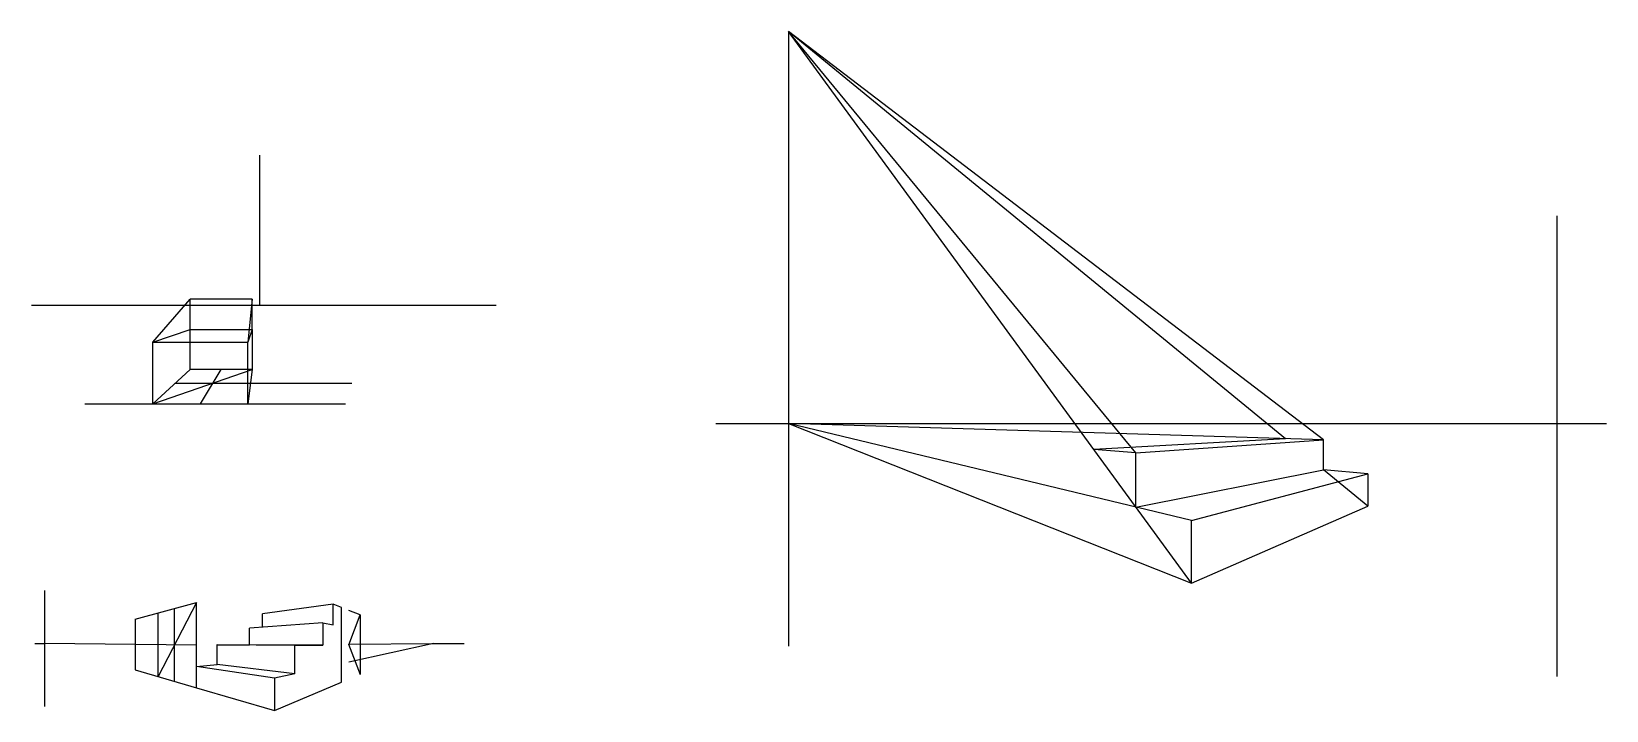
# Model space of a CAD drawing. Units: millimetres at full size, sheet at 1:10. Extents: x -1888 to 11267, y -763 to 4907.
import ezdxf

# ---------------------------------------------------------------- set-up
doc = ezdxf.new("R2010")
doc.units = ezdxf.units.MM
doc.header["$LTSCALE"] = 10
doc.layers.add('0-0', color=7, linetype='Continuous')

msp = doc.modelspace()

# ---------------------------------------------------------------- linework, layer by layer
at = {"layer": '0-0'}
for p, q in [((7336.65, 1387.5), (4436, 4906.74)), ((8903.97, 1496.68), (4436, 4906.74)), ((8586.46, 1506.32), (4436, 4906.74)), ((19.67, 2617.9), (19.67, 3874.4)), ((10851.82, 3367.43), (10851.82, -478.56)), ((-874.47, 2314.15), (-563.29, 2670.65)), ((-563.29, 2083.63), (-563.29, 2670.65)), ((-45.82, 2670.65), (-80.77, 2314.15)), ((1992.92, 2617.9), (-1888.03, 2617.9)), ((-45.82, 2419.86), (-45.82, 2083.63)), ((-80.77, 1798.44), (-80.77, 2314.15)), ((-874.47, 1798.44), (-45.82, 2083.63)), ((-563.29, 2083.63), (-874.47, 1798.44)), ((-45.82, 2083.63), (-563.29, 2083.63)), ((-477.62, 1798.44), (-304.56, 2083.63)), ((-45.82, 2083.63), (-80.77, 1798.44)), ((-686.1, 1971.07), (786.68, 1971.07)), ((-1442.25, 1798.44), (734.24, 1798.44)), ((3828.51, 1632.36), (11267.01, 1632.36)), ((8903.97, 1496.68), (4436, 1632.36)), ((4436, 1632.36), (7801.25, 299.38)), ((7801.25, 823.83), (4436, 1632.36)), ((8586.46, 1506.32), (6984.78, 1417.21)), ((7336.65, 1387.5), (8903.97, 1496.68)), ((8903.97, 1246.19), (8903.97, 1496.68)), ((7336.65, 1387.5), (6984.78, 1417.21)), ((7336.65, 935.45), (7336.65, 1387.5)), ((7336.65, 935.45), (8903.97, 1246.19)), ((9274.09, 1214.2), (8903.97, 1246.19)), ((9274.09, 942.95), (8903.97, 1246.19)), ((7801.25, 299.38), (9274.09, 942.95)), ((-1778.77, 238.19), (-1778.77, -729.86)), ((-1022.68, 0.63), (-509.64, 138.96)), ((-509.64, 138.96), (-831.15, -479.21)), ((-1022.68, 0.63), (-1022.68, -423.43)), ((-831.15, -479.21), (-831.15, 52.28)), ((-693.71, -519.24), (-693.71, 89.33)), ((630.74, 124.17), (40.26, 43.94)), ((40.26, -67.8), (40.26, 43.94)), ((701.47, 96.6), (630.74, 124.17)), ((701.47, -527.09), (701.47, 96.6)), ((856.61, 36.13), (761.22, 73.31)), ((761.22, -214.31), (856.61, 36.13)), ((856.61, 36.13), (856.61, -461.77)), ((545.69, -30.17), (-66.45, -75.75)), ((-66.45, -213.87), (-66.45, -75.75)), ((545.69, -30.17), (545.69, -217.68)), ((-1859.63, -203.23), (-1778.77, -203.23)), ((-509.64, -216.94), (-1778.77, -203.23)), ((-336, -215.74), (-66.45, -213.87)), ((310.76, -221.35), (-336, -215.74)), ((545.69, -217.68), (-66.45, -213.87)), ((310.76, -221.35), (545.69, -217.68)), ((310.76, -456.48), (310.76, -221.35)), ((758.85, -208.16), (1470.66, -203.23)), ((758.85, -208.16), (856.61, -461.77)), ((1470.66, -203.23), (761.22, -358.12)), ((761.22, -214.31), (761.22, -208.14)), ((1470.66, -203.23), (1726.33, -203.23)), ((310.76, -456.48), (-336, -378.09)), ((-509.64, -572.85), (-509.64, -394.89)), ((142.04, -493.31), (-509.64, -394.89)), ((310.76, -456.48), (142.04, -493.31)), ((142.04, -493.31), (142.04, -762.64)), ((-509.64, -572.85), (142.04, -762.64)), ((142.04, -762.64), (701.47, -527.09))]:
    msp.add_line(p, q, dxfattribs=at)
for points in [[(7801.25, 299.38), (4436, 4906.74), (4436, -225.08)], [(-45.82, 2419.86), (-45.82, 2670.65), (-563.29, 2670.65)], [(-874.47, 2314.15), (-563.29, 2419.86), (-45.82, 2419.86), (-80.77, 2314.15)], [(-874.47, 1798.44), (-874.47, 2314.15), (-80.77, 2314.15)], [(7801.25, 299.38), (7801.25, 823.83), (9274.09, 1214.2), (9274.09, 942.95)], [(-1022.68, -423.43), (-509.64, -572.85), (-509.64, 138.96)], [(545.69, -30.17), (630.74, -46.09), (630.74, 124.17)], [(-509.64, -394.89), (-336, -378.09), (-336, -212.2)]]:
    msp.add_lwpolyline(points, dxfattribs=at)

doc.saveas('drawing.dxf')
